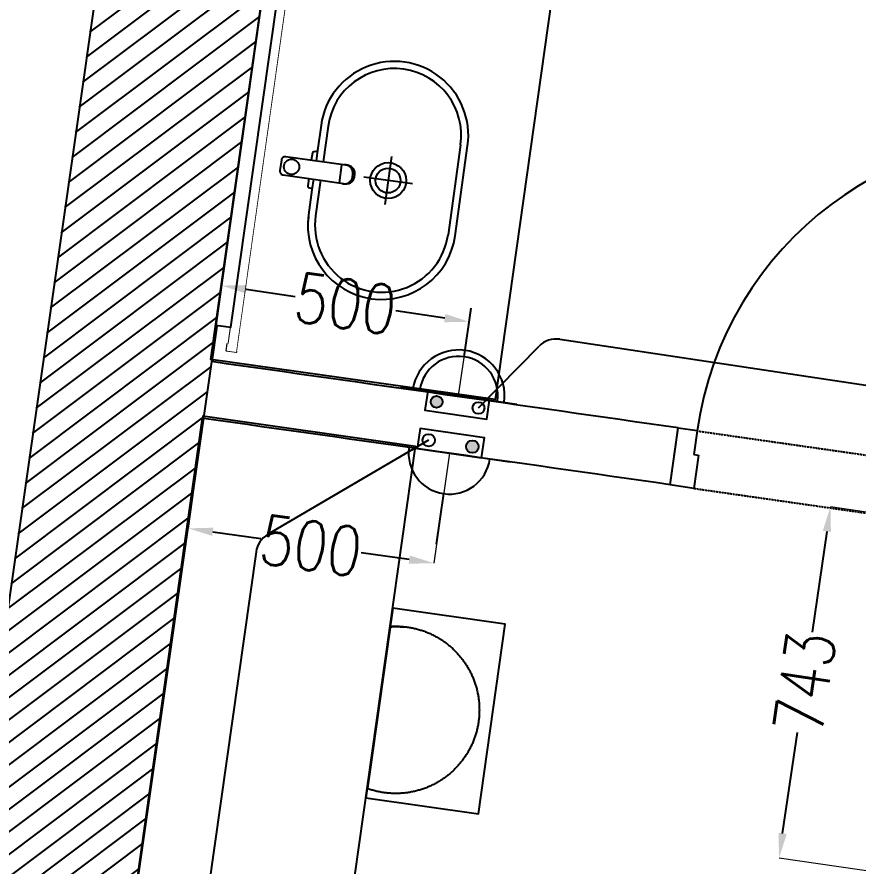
# Model space of a CAD drawing. Extents: x -678889171 to 586587, y -792238163 to 335485.
# Drawn here: x 27104 to 28864, y 31963 to 33742 of the extents above; entities that cross this region are included whole.
import ezdxf
from ezdxf.xclip import XClip

# ---------------------------------------------------------------- set-up
doc = ezdxf.new("R2010")
doc.units = 0
doc.header["$MEASUREMENT"] = 0
doc.header["$XCLIPFRAME"] = 2
doc.set_wipeout_variables(frame=1)
doc.linetypes.add('XR-Typ32 7th to11Th$0$HIDDEN', pattern=[0.375, 0.25, -0.125])
doc.layers.get('0').update_dxf_attribs({"color": 8})
doc.layers.get('Defpoints').update_dxf_attribs({"color": 252})
for name, color, linetype in [('1', 8, 'Continuous'), ('9TH-FURN$0$XR-A-TYP-7-8-9-10$0$I-FURN', 252, 'Continuous'), ('9TH-FURN$0$XR-A-TYP-7-8-9-10$0$I-FURN-CHAR', 252, 'Continuous'), ('9TH-FURN$0$XR-A-TYP-7-8-9-10$0$I-WIPEOUT', 252, 'Continuous'), ('E-POW-BLOCK', 4, 'Continuous'), ('XR-A-9TH-FLOOR$0$A-WALL', 252, 'Continuous'), ('XR-A-col-910$0$A-COLS', 252, 'Continuous'), ('XR-A-col-910$0$A-SITE-PATT', 252, 'Continuous'), ('XR-Typ32 7th to11Th$0$A-DOOR', 252, 'Continuous'), ('XR-Typ32 7th to11Th$0$A-FLOR-OVHD', 252, 'XR-Typ32 7th to11Th$0$HIDDEN'), ('XR-Typ32 7th to11Th$0$A-FURN-SANT', 252, 'Continuous'), ('XR-Typ32 7th to11Th$0$A-WALL', 252, 'Continuous'), ('XR-Typ32 7th to11Th$0$I-WIPEOUT', 252, 'Continuous')]:
    doc.layers.add(name, color=color, linetype=linetype)
doc.styles.add('Work$0$E-M.MODUL', font='romans.shx', dxfattribs={"width": 0.8})
doc.dimstyles.new('Work$0$S-DIM', dxfattribs={"dimscale": 500, "dimtxt": 0.2065, "dimasz": 0.104, "dimexe": 0, "dimexo": 0, "dimgap": 0, "dimtad": 0, "dimdec": 0, "dimzin": 0, "dimdsep": 46, "dimtxsty": 'Work$0$E-M.MODUL', "dimcen": 0.25, "dimclrd": 5, "dimclre": 5, "dimclrt": 1, "dimadec": 0, "dimazin": 0, "dimtfac": 1, "dimtdec": 0, "dimtofl": 0, "dimtmove": 0, "dimatfit": 3, "dimfxl": 1, "dimtolj": 1, "dimtzin": 0, "dimlwe": 13, "dimarcsym": 0})

# ---------------------------------------------------------------- blocks, each defined once
blk = doc.blocks.new('SO1')
at = {"layer": 'E-POW-BLOCK'}
h = blk.add_hatch(color=3, dxfattribs=at)
h.dxf.hatch_style = 1
edge = h.paths.add_edge_path()
edge.add_arc((-0.1064, -0.0481), 0.0303, 0, 360)
at = {"layer": 'E-POW-BLOCK', "color": 3}
for p, q in [((0, 0.2), (0, 0.45)), ((-0.3, 0), (0.3, 0))]:
    blk.add_line(p, q, dxfattribs=at)
blk.add_lwpolyline([(0.1593, 0), (-0.1593, 0), (-0.1593, -0.0988), (0.1593, -0.0988)], close=True, dxfattribs=at)
for centre in [(-0.1064, -0.0481), (0.1096, -0.0481)]:
    blk.add_circle(centre, 0.0303, dxfattribs=at)
blk.add_arc((0, 0), 0.2, 0, 180, dxfattribs=at)
blk = doc.blocks.new('SO1 WP')
at = {"layer": 'E-POW-BLOCK'}
h = blk.add_hatch(color=3, dxfattribs=at)
h.dxf.hatch_style = 1
edge = h.paths.add_edge_path()
edge.add_arc((-0.1064, -0.0481), 0.0303, 0, 360)
at = {"layer": 'E-POW-BLOCK', "color": 3}
for p, q in [((0, 0.2), (0, 0.45)), ((-0.3, 0), (0.3, 0))]:
    blk.add_line(p, q, dxfattribs=at)
blk.add_lwpolyline([(0.1593, 0), (-0.1593, 0), (-0.1593, -0.0988), (0.1593, -0.0988)], close=True, dxfattribs=at)
for centre in [(-0.1064, -0.0481), (0.1096, -0.0481)]:
    blk.add_circle(centre, 0.0303, dxfattribs=at)
for centre, radius, start, end in [((0, -0.0028), 0.2353, 0.6833, 179.3167), ((0, 0), 0.2, 0, 180)]:
    blk.add_arc(centre, radius, start, end, dxfattribs=at)
blk = doc.blocks.new('*D3153')
at = {"layer": '1', "color": 5, "lineweight": 13, "transparency": 16777216}
for p, q in [((27494.6, 32902.2), (27462.1, 32672.1)), ((28009.1, 32829.3), (27976.5, 32599.3))]:
    blk.add_line(p, q, dxfattribs=at)
at = {"layer": '1', "color": 5, "lineweight": -2, "transparency": 16777216}
for p, q in [((27513.6, 32664.9), (27614.1, 32650.6)), ((27925, 32606.6), (27824.4, 32620.8))]:
    blk.add_line(p, q, dxfattribs=at)
at = {"layer": '1', "color": 5, "transparency": 16777216}
for points in [[(27514.8, 32673.4), (27512.4, 32656.3), (27462.1, 32672.1)], [(27926.2, 32615.2), (27923.8, 32598), (27976.5, 32599.3)]]:
    blk.add_solid(points, dxfattribs=at)
at = {"layer": 'Defpoints', "color": 0, "transparency": 16777216}
for p in [(27494.6, 32902.2, 0), (28009.1, 32829.3, 0), (27976.5, 32599.3)]:
    blk.add_point(p, dxfattribs=at)
at = {"layer": '1', "color": 1, "transparency": 16777216, "insert": (27719.3, 32635.7), "char_height": 103.25, "attachment_point": 5, "rotation": 351.9435, "style": 'Work$0$E-M.MODUL'}
blk.add_mtext('\\A1;500', dxfattribs=at)
blk = doc.blocks.new('*D3166')
at = {"layer": '1', "color": 5, "lineweight": 13, "transparency": 16777216}
for p, q in [((27509.8, 33025.7), (27532.3, 33180.1)), ((28028.3, 32950.1), (28050.8, 33104.5))]:
    blk.add_line(p, q, dxfattribs=at)
at = {"layer": '1', "color": 5, "lineweight": -2, "transparency": 16777216}
for p, q in [((27583.8, 33172.6), (27686.5, 33157.6)), ((27999.4, 33112), (27896.7, 33127))]:
    blk.add_line(p, q, dxfattribs=at)
at = {"layer": '1', "color": 5, "transparency": 16777216}
for points in [[(27585, 33181.2), (27582.5, 33164), (27532.3, 33180.1)], [(28000.6, 33120.6), (27998.1, 33103.4), (28050.8, 33104.5)]]:
    blk.add_solid(points, dxfattribs=at)
at = {"layer": 'Defpoints', "color": 0, "transparency": 16777216}
for p in [(27532.3, 33180.1), (27509.8, 33025.7, 0), (28028.3, 32950.1, 0)]:
    blk.add_point(p, dxfattribs=at)
at = {"layer": '1', "color": 1, "transparency": 16777216, "insert": (27791.6, 33142.3), "char_height": 103.25, "attachment_point": 5, "rotation": 351.6985, "style": 'Work$0$E-M.MODUL'}
blk.add_mtext('\\A1;500', dxfattribs=at)
blk = doc.blocks.new('*D3278')
at = {"layer": '1', "color": 5, "lineweight": 13, "transparency": 16777216}
for p, q in [((30054, 32534.4), (28806.7, 32717)), ((29946.5, 31799.6), (28699.1, 31982.1))]:
    blk.add_line(p, q, dxfattribs=at)
at = {"layer": '1', "color": 5, "lineweight": -2, "transparency": 16777216}
for p, q in [((28799.1, 32665.5), (28768.3, 32454.6)), ((28706.6, 32033.6), (28737.5, 32244.5))]:
    blk.add_line(p, q, dxfattribs=at)
at = {"layer": '1', "color": 5, "transparency": 16777216}
for points in [[(28790.6, 32666.8), (28807.7, 32664.3), (28806.7, 32717)], [(28698.1, 32034.8), (28715.2, 32032.3), (28699.1, 31982.1)]]:
    blk.add_solid(points, dxfattribs=at)
at = {"layer": 'Defpoints', "color": 0, "transparency": 16777216}
for p in [(28806.7, 32717), (30054, 32534.4, 0), (29946.5, 31799.6)]:
    blk.add_point(p, dxfattribs=at)
at = {"layer": '1', "color": 1, "transparency": 16777216, "insert": (28752.9, 32349.5), "char_height": 103.25, "attachment_point": 5, "rotation": 81.673, "style": 'Work$0$E-M.MODUL'}
blk.add_mtext('\\A1;743', dxfattribs=at)
blk = doc.blocks.new('9TH-FURN$0$XR-A-TYP-7-8-9-10$0$A$C00AC6B19')
blk.add_wipeout([(30, 172.4), (64.6, 162.2), (64.6, 162.2), (91.4, 149.2), (91.4, 149.2), (123, 124.5), (141.2, 103.3), (158.2, 74.7), (166.5, 53.8), (174.2, 16.4), (174.7, -10.9), (171.2, -36.4), (166.3, -54.4), (160.7, -69.3), (152.9, -85.2), (152.9, -85.2), (139.3, -106), (116.1, -131), (98.7, -144.5), (64.1, -162.9), (38.6, -170.7), (22.5, -173.5), (-3.7, -175), (-21.2, -173.7), (-36.4, -171.2), (-67.5, -161.4), (-94.1, -147.6), (-119.9, -127.5), (-141.4, -103.2), (-157.2, -76.8), (-168.2, -48.3), (-173.6, -21.9), (-174.6, 11.2), (-174.6, 11.2), (-167.1, 52), (-156.2, 78.9), (-142.7, 101.3), (-117, 130.1), (-98.7, 144.5), (-73.6, 158.8), (-45.8, 168.9), (-1.8, 175), (36.4, 171.2)]).dxf.layer = '9TH-FURN$0$XR-A-TYP-7-8-9-10$0$I-WIPEOUT'
blk.add_circle((0, 0), 175)
blk = doc.blocks.new('*U1546')
at = {"layer": 'XR-A-col-910$0$A-SITE-PATT'}
h = blk.add_hatch(dxfattribs=at)
h.set_pattern_fill('ANSI31', color=256, scale=300, angle=8.1314)
h.set_pattern_definition([(45, (5796.236, -59960.182), (-26.516504, 26.516504), [])])
h.paths.add_polyline_path([(100, -26057), (100, -17907), (2650, -17907), (2650, -17557), (-250, -17557), (-250, -26057)])
at = {"layer": 'XR-A-col-910$0$A-COLS'}
blk.add_lwpolyline([(100, -26057), (100, -17907), (2650, -17907), (2650, -17557), (-250, -17557), (-250, -26057)], close=True, dxfattribs=at)
blk = doc.blocks.new('XR-A-col-910')
at = {"layer": 'XR-A-col-910$0$A-SITE-PATT', "rotation": 351.8685461071583}
blk.add_blockref('*U1546', (33080.3, 39580.6), dxfattribs=at)
blk = doc.blocks.new('*U1264')
for points in [[(-30, 985), (-32, 985), (-32, 998), (-50, 998), (-50, 1000), (-30, 1000)], [(-44, 202), (-50, 202), (-50, 998), (-44, 998)], [(-32, 202), (-32, 998), (-44, 998), (-44, 202)], [(-30, 215), (-32, 215), (-32, 202), (-50, 202), (-50, 200), (-30, 200)]]:
    blk.add_lwpolyline(points, close=True)
blk.add_wipeout([(0, 250), (-32, 250), (-32, 215), (-30, 215), (-30, 200), (-50, 200), (-50, 1000), (-30, 1000), (-30, 985), (-32, 985), (-32, 950), (0, 950)]).dxf.layer = 'XR-Typ32 7th to11Th$0$I-WIPEOUT'
blk.add_lwpolyline([(0, 250), (-32, 250), (-32, 950), (0, 950)], close=True)
blk = doc.blocks.new('XR-Typ32 7th to11Th$0$A$C1e9f3e9b')
at = {"layer": 'XR-Typ32 7th to11Th$0$A-FURN-SANT'}
blk.add_circle((0, 0), 16.1, dxfattribs=at)
blk.add_wipeout([(358.4, 96.7), (359.7, -93.3), (340.9, -178.2), (295.9, -224), (219.8, -251), (151.8, -246.1), (102.7, -216.6), (71.6, -181.4), (49.7, -94.6), (48.4, 95.4), (66.7, 174.5), (103.5, 217), (175.6, 249.7), (242.7, 248.1), (282.8, 229.3), (329.4, 184.3)]).dxf.layer = 'XR-Typ32 7th to11Th$0$A-FURN-SANT'
for p, q in [((63.4, 95.5), (64, 19.6)), ((343.4, 96.6), (344.7, -93.4)), ((48.9, 42), (49, 19.5)), ((203.8, 51.8), (204.3, -50.1)), ((103.9, -18.9), (103.8, 19.7)), ((255.5, 1.1), (153.1, 0.6)), ((49.1, -19.1), (49.2, -41.6)), ((64.1, -19), (64.7, -94.5))]:
    blk.add_line(p, q, dxfattribs=at)
for points in [[(39.1, -19.1), (39.2, -34.8, 0.36397), (41.7, -37.8), (46.7, -38.6, -0.36397), (49.2, -41.6), (49.7, -94.6, 1), (359.7, -93.3), (358.4, 96.7, 1), (48.4, 95.4), (48.9, 42, -0.36397), (46.4, 39), (41.4, 38.1, 0.36397), (38.9, 35.1), (39, 19.5)], [(108.3, -18.9, 0.465324), (129.5, -2.5), (129.4, 3.6, 0.465324), (108.1, 19.8)]]:
    blk.add_lwpolyline(points, format="xyb", dxfattribs=at)
blk.add_lwpolyline([(-14.8, -19.4), (112.4, -18.8, 0.465324), (133.5, -2.5), (133.5, 3.6, 0.465324), (112.2, 19.8), (-15, 19.2, 0.414214), (-23, 11.1), (-22.9, -11.3, 0.414214)], format="xyb", close=True, dxfattribs=at)
for centre, radius in [((204.3, 0.8), 37.5), ((204, 0.8), 26)]:
    blk.add_circle(centre, radius, dxfattribs=at)
for centre, start, end in [((203.4, 96.1), 0.2386, 180.2386), ((204.7, -93.9), 180.2386, 0.2386)]:
    blk.add_arc(centre, 140, start, end, dxfattribs=at)
blk = doc.blocks.new('*U1260')
for p, q in [((710, 720), (710, 200)), ((760, 720), (760, 200)), ((0, -20), (0, 100)), ((40, 100), (0, 100)), ((40, 100), (40, 50)), ((760, 100), (760, 50)), ((760, 100), (800, 100)), ((800, -20), (800, 100)), ((40, 50), (50, 50)), ((50, 50), (50, -20)), ((750, 50), (750, -20)), ((760, 50), (750, 50)), ((50, -20), (0, -20)), ((750, -20), (800, -20))]:
    blk.add_line(p, q)
for points in [[(710, 720), (760, 720), (760, 820), (710, 820), (710, 733), (710, 820)], [(710, 200), (760, 200), (760, 100), (710, 100), (710, 187)]]:
    blk.add_lwpolyline(points, close=True)
blk.add_arc((760, 100), 720, 90, 180)
at = {"layer": 'XR-Typ32 7th to11Th$0$A-FLOR-OVHD'}
for p, q in [((40, 100), (760, 100)), ((50, -20), (750, -20))]:
    blk.add_line(p, q, dxfattribs=at)
blk = doc.blocks.new('XR-Typ32 7th to11Th')
at = {"layer": 'XR-Typ32 7th to11Th$0$A-FURN-SANT', "elevation": 0}
blk.add_lwpolyline([(31023.3, 20256.5), (30904.9, 19419.4), (30310.2, 19503.6), (30428.7, 20340.7)], close=True, dxfattribs=at)
at = {"layer": 'XR-Typ32 7th to11Th$0$A-WALL'}
for p, q in [((30634.6, 21780.6), (30311.8, 19498.9, 0)), ((31271.5, 19241.4, 0), (31288.5, 19360.2, 0))]:
    blk.add_line(p, q, dxfattribs=at)
for radius, start in [(493161.4, 81.858867), (493041.4, 81.858868)]:
    blk.add_arc((-38549.1, -468831.3, 0), radius, start, 81.97347, dxfattribs=at)
at = {"layer": 'XR-Typ32 7th to11Th$0$A-DOOR', "extrusion": (0, 0, -1), "xscale": -0.9999999999999999, "zscale": -0.9999999999999999, "rotation": 8.14418115406123}
blk.add_blockref('*U1260', (-31274.2, 19260.6, 0), dxfattribs=at)
at = {"layer": 'XR-Typ32 7th to11Th$0$A-FURN-SANT', "xscale": -0.9999999999999996, "rotation": 351.9468731753882}
blk.add_blockref('*U1264', (30285.4, 19328, 0), dxfattribs=at)
at = {"layer": 'XR-Typ32 7th to11Th$0$A-FURN-SANT', "rotation": 351.7083047455217}
blk.add_blockref('XR-Typ32 7th to11Th$0$A$C1e9f3e9b', (30479, 19906.6, 0), dxfattribs=at)
at = {"layer": 'XR-Typ32 7th to11Th$0$A-WALL'}
blk.add_lwpolyline([(30349.5, 22235.5), (29147.2, 13821), (29498.7, 13770.8), (30041.1, 17602.5), (32853.5, 17191), (32954.9, 17883.6), (32855.6, 17898.1), (32769.1, 17305.3), (30055.2, 17702.2), (30292.8, 19380.4)], dxfattribs=at)

msp = doc.modelspace()

# ---------------------------------------------------------------- block references
at = {"layer": '9TH-FURN$0$XR-A-TYP-7-8-9-10$0$I-FURN-CHAR'}
ref = msp.add_blockref('9TH-FURN$0$XR-A-TYP-7-8-9-10$0$A$C00AC6B19', (27896.7, 32292.2, 0), dxfattribs=dict(at, rotation=351.942650391176))
XClip(ref).set_block_clipping_path([(-35.9111758476, -191.2105400403), (201.9288129231, 209.5540881856)])

# ---------------------------------------------------------------- next in the draw order: linework, layer by layer
at = {"layer": '9TH-FURN$0$XR-A-TYP-7-8-9-10$0$I-FURN', "elevation": 0}
msp.add_lwpolyline([(27784.1, 31752.6), (27938.4, 32843.1), (27493, 32906.8), (27338.8, 31817.7)], close=True, dxfattribs=at)

# ---------------------------------------------------------------- next in the draw order: block references
at = {"layer": 'XR-A-9TH-FLOOR$0$A-WALL'}
msp.add_blockref('XR-A-col-910', (-2800.4, 13522.1), dxfattribs=at)

# ---------------------------------------------------------------- next in the draw order: block references
msp.add_blockref('XR-Typ32 7th to11Th', (-2800.4, 13522.1), dxfattribs=at)

# ---------------------------------------------------------------- next in the draw order: linework, layer by layer
at = {"layer": '1', "color": 4}
for p, q in [((28069.9, 32924, 0), (28196.9, 33053.4, 0)), ((28240, 33067.9), (31347.3, 32601.9)), ((27965.6, 32856.5, 0), (27628.5, 32659, 0)), ((27604.3, 32622.9, 0), (27345.3, 30793.4, 0))]:
    msp.add_line(p, q, dxfattribs=at)
at = {"layer": '1', "color": 4, "extrusion": (4.72075e-09, 3.14788e-08, 1)}
msp.add_arc((28232.6, 33018.4, 0), 50, 81.4711, 135.5491, dxfattribs=at)
at = {"layer": '1', "color": 4, "extrusion": (-2.25081e-08, 3.15335e-09, 1)}
msp.add_arc((27653.8, 32615.9, 0), 50, 120.3571, 171.9429, dxfattribs=at)

# ---------------------------------------------------------------- next in the draw order: block references
at = {"layer": 'E-POW-BLOCK', "xscale": 410.1995351285422, "yscale": 410.1995351285422, "zscale": 410.1995351285422, "rotation": 351.7003301508753}
msp.add_blockref('SO1 WP', (28028.3, 32950.1, 0), dxfattribs=at)
at = {"layer": 'E-POW-BLOCK', "extrusion": (-1.63933e-08, -1.12167e-07, 1), "xscale": 427.5336916951265, "yscale": 427.5336916951265, "zscale": 427.5336916951265, "rotation": 171.6850465199772}
msp.add_blockref('SO1', (28009.1, 32829.3, 0), dxfattribs=at)

# ---------------------------------------------------------------- next in the draw order: dimensions: what is measured, and where the dimension line sits
at = {"layer": '1', "color": 2}
for p1, p2, distance, picture, middle in [((28028.3, 32950.1, 0), (27509.8, 33025.7, 0), -156.1, '*D3166', (27791.6, 33142.3)), ((27494.6, 32902.2, 0), (28009.1, 32829.3, 0), -232.3, '*D3153', (27719.3, 32635.7))]:
    dim = msp.add_aligned_dim(p1=p1, p2=p2, distance=distance, text='500', dimstyle='Work$0$S-DIM', dxfattribs=at)
    dim.commit()
    dim.dimension.update_dxf_attribs({"geometry": picture, "text_midpoint": middle})
at = {"layer": '1', "color": 4}
dim = msp.add_aligned_dim(p1=(29946.5, 31799.6), p2=(30054, 32534.4, 0), distance=1260.6, dimstyle='Work$0$S-DIM', dxfattribs=at)
dim.commit()
dim.dimension.update_dxf_attribs({"geometry": '*D3278', "text_midpoint": (28752.9, 32349.5)})

doc.saveas('drawing.dxf')
